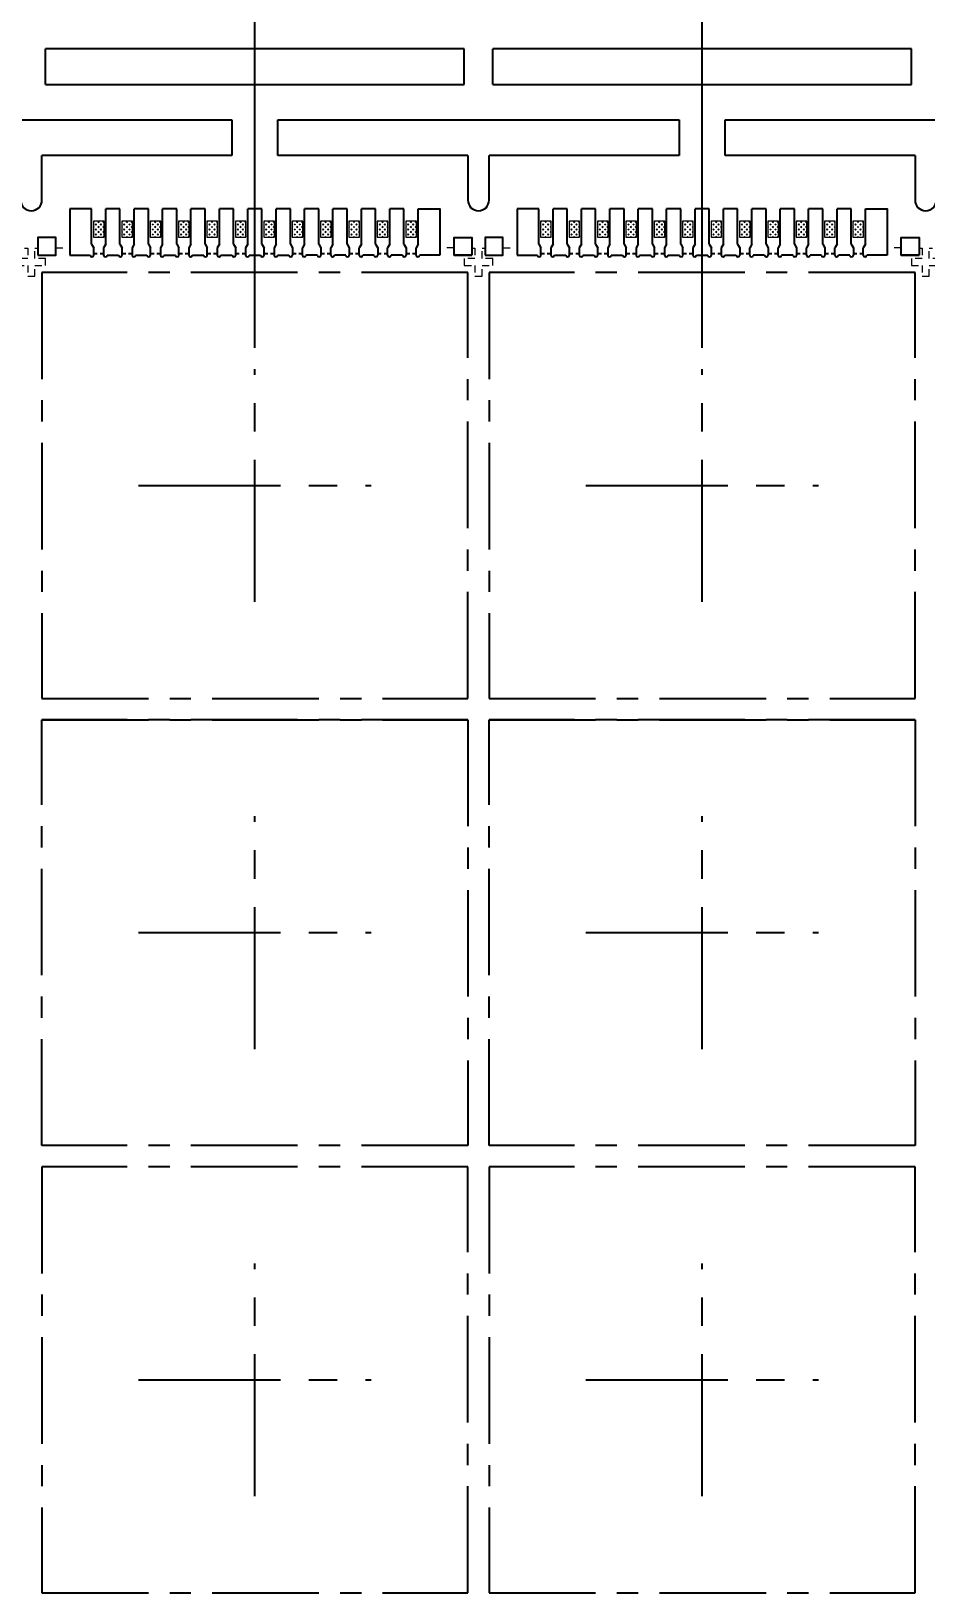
# Model space of a CAD drawing. Header units: inches. Extents: x 5 to 403, y 5 to 265.
# Drawn here: x 111.69 to 124.29, y 195.7 to 217.7 of the extents above; entities that cross this region are included whole.
import ezdxf

# ---------------------------------------------------------------- set-up
doc = ezdxf.new("R2010")
doc.units = ezdxf.units.IN
doc.header["$MEASUREMENT"] = 0
doc.linetypes.add('CENTER', pattern=[2, 1.25, -0.25, 0.25, -0.25])
doc.linetypes.add('HIDDEN', pattern=[0.375, 0.25, -0.125])
for name, color, linetype in [('1D（虚线、T-shape等)', 4, 'Continuous'), ('1（实线、SECTION图示等）', 7, 'Continuous'), ('CEN(中心线)', 1, 'CENTER'), ('DIM(尺寸标注）', 4, 'Continuous'), ('LFBOT（框架底面线、虚线）', 4, 'HIDDEN'), ('LFTOP（框架正面线、实线）', 7, 'Continuous'), ('PKG LINE（虚线）', 2, 'HIDDEN'), ('PLATING（电镀）', 3, 'Continuous')]:
    doc.layers.add(name, color=color, linetype=linetype)
doc.styles.add('SIMPLEX', font='SIMPLEX')
doc.styles.get("Standard").update_dxf_attribs({"font": ''})
doc.styles.get('Standard').set_extended_font_data('SimSun')
doc.dimstyles.get("Standard").update_dxf_attribs({"dimtxt": 0.18, "dimasz": 0.18, "dimexe": 0.18, "dimexo": 0.0625, "dimgap": 0.09, "dimtad": 0, "dimtih": 1, "dimtoh": 1, "dimdec": 4, "dimzin": 0, "dimdsep": 46, "dimtxsty": 'Standard', "dimcen": 0.09, "dimadec": 0, "dimazin": 0, "dimtfac": 1, "dimtdec": 4, "dimtofl": 0, "dimtmove": 0, "dimatfit": 3, "dimfxl": 0, "dimtolj": 1, "dimtzin": 0, "dimarcsym": 0})

# ---------------------------------------------------------------- blocks, each defined once
blk = doc.blocks.new('*D12')
at = {"layer": 'Defpoints', "color": 0}
for p in [(75.37, 227.93), (112.787, 220.436), (74.537, 210.048)]:
    blk.add_point(p, dxfattribs=at)
at = {"layer": 'DIM(尺寸标注）', "lineweight": 5}
for p, q in [((75.37, 227.67), (75.37, 227.93)), ((74.537, 227.41), (75.37, 227.67)), ((74.537, 210.118), (74.537, 227.41))]:
    blk.add_line(p, q, dxfattribs=at)
at = {"layer": 'DIM(尺寸标注）', "color": 1, "lineweight": 0, "insert": (75.37, 230.798), "char_height": 1.15, "attachment_point": 5, "rotation": 90, "style": 'SIMPLEX'}
blk.add_mtext('38.250', dxfattribs=at)

msp = doc.modelspace()

# ---------------------------------------------------------------- hatches: boundary and pattern name
at = {"layer": 'PLATING（电镀）', "linetype": 'ByBlock', "lineweight": 5}
h = msp.add_hatch(dxfattribs=at)
h.set_pattern_fill('CROSS', color=3, scale=0.05)
h.set_pattern_definition([(315, (-112.23546, 438.253304), (-0.035355339, -0.035355339), [0.025, -0.025]), (225, (-112.217783, 438.253304), (-0.035355339, 0.035355339), [0.025, -0.025])])
h.paths.add_polyline_path([(112.56232, 214.79804), (112.56232, 215.02304), (112.71232, 215.02304), (112.71232, 214.79804)])
h = msp.add_hatch(dxfattribs=at)
h.set_pattern_fill('CROSS', color=3, scale=0.05)
h.set_pattern_definition([(315, (-111.83546, 438.253304), (-0.035355339, -0.035355339), [0.025, -0.025]), (225, (-111.817783, 438.253304), (-0.035355339, 0.035355339), [0.025, -0.025])])
h.paths.add_polyline_path([(112.96232, 214.79804), (112.96232, 215.02304), (113.11232, 215.02304), (113.11232, 214.79804)])
h = msp.add_hatch(dxfattribs=at)
h.set_pattern_fill('CROSS', color=3, scale=0.05)
h.set_pattern_definition([(315, (-111.43546, 438.253304), (-0.035355339, -0.035355339), [0.025, -0.025]), (225, (-111.417783, 438.253304), (-0.035355339, 0.035355339), [0.025, -0.025])])
h.paths.add_polyline_path([(113.36232, 214.79804), (113.36232, 215.02304), (113.51232, 215.02304), (113.51232, 214.79804)])
h = msp.add_hatch(dxfattribs=at)
h.set_pattern_fill('CROSS', color=3, scale=0.05)
h.set_pattern_definition([(315, (-111.03546, 438.253304), (-0.035355339, -0.035355339), [0.025, -0.025]), (225, (-111.017783, 438.253304), (-0.035355339, 0.035355339), [0.025, -0.025])])
h.paths.add_polyline_path([(113.76232, 214.79804), (113.76232, 215.02304), (113.91232, 215.02304), (113.91232, 214.79804)])
h = msp.add_hatch(dxfattribs=at)
h.set_pattern_fill('CROSS', color=3, scale=0.05)
h.set_pattern_definition([(315, (-110.63546, 438.253304), (-0.035355339, -0.035355339), [0.025, -0.025]), (225, (-110.617783, 438.253304), (-0.035355339, 0.035355339), [0.025, -0.025])])
h.paths.add_polyline_path([(114.16232, 214.79804), (114.16232, 215.02304), (114.31232, 215.02304), (114.31232, 214.79804)])
h = msp.add_hatch(dxfattribs=at)
h.set_pattern_fill('CROSS', color=3, scale=0.05)
h.set_pattern_definition([(315, (-110.23546, 438.253304), (-0.035355339, -0.035355339), [0.025, -0.025]), (225, (-110.217783, 438.253304), (-0.035355339, 0.035355339), [0.025, -0.025])])
h.paths.add_polyline_path([(114.56232, 214.79804), (114.56232, 215.02304), (114.71232, 215.02304), (114.71232, 214.79804)])
h = msp.add_hatch(dxfattribs=at)
h.set_pattern_fill('CROSS', color=3, scale=0.05)
h.set_pattern_definition([(315, (-109.83546, 438.253304), (-0.035355339, -0.035355339), [0.025, -0.025]), (225, (-109.817783, 438.253304), (-0.035355339, 0.035355339), [0.025, -0.025])])
h.paths.add_polyline_path([(114.96232, 214.79804), (114.96232, 215.02304), (115.11232, 215.02304), (115.11232, 214.79804)])
h = msp.add_hatch(dxfattribs=at)
h.set_pattern_fill('CROSS', color=3, scale=0.05)
h.set_pattern_definition([(315, (-109.43546, 438.253304), (-0.035355339, -0.035355339), [0.025, -0.025]), (225, (-109.417783, 438.253304), (-0.035355339, 0.035355339), [0.025, -0.025])])
h.paths.add_polyline_path([(115.36232, 214.79804), (115.36232, 215.02304), (115.51232, 215.02304), (115.51232, 214.79804)])
h = msp.add_hatch(dxfattribs=at)
h.set_pattern_fill('CROSS', color=3, scale=0.05)
h.set_pattern_definition([(315, (-109.03546, 438.253304), (-0.035355339, -0.035355339), [0.025, -0.025]), (225, (-109.017783, 438.253304), (-0.035355339, 0.035355339), [0.025, -0.025])])
h.paths.add_polyline_path([(115.76232, 214.79804), (115.76232, 215.02304), (115.91232, 215.02304), (115.91232, 214.79804)])
h = msp.add_hatch(dxfattribs=at)
h.set_pattern_fill('CROSS', color=3, scale=0.05)
h.set_pattern_definition([(315, (-108.63546, 438.253304), (-0.035355339, -0.035355339), [0.025, -0.025]), (225, (-108.617783, 438.253304), (-0.035355339, 0.035355339), [0.025, -0.025])])
h.paths.add_polyline_path([(116.16232, 214.79804), (116.16232, 215.02304), (116.31232, 215.02304), (116.31232, 214.79804)])
h = msp.add_hatch(dxfattribs=at)
h.set_pattern_fill('CROSS', color=3, scale=0.05)
h.set_pattern_definition([(315, (-108.23546, 438.253304), (-0.035355339, -0.035355339), [0.025, -0.025]), (225, (-108.217783, 438.253304), (-0.035355339, 0.035355339), [0.025, -0.025])])
h.paths.add_polyline_path([(116.56232, 214.79804), (116.56232, 215.02304), (116.71232, 215.02304), (116.71232, 214.79804)])
h = msp.add_hatch(dxfattribs=at)
h.set_pattern_fill('CROSS', color=3, scale=0.05)
h.set_pattern_definition([(315, (-107.83546, 438.253304), (-0.035355339, -0.035355339), [0.025, -0.025]), (225, (-107.817783, 438.253304), (-0.035355339, 0.035355339), [0.025, -0.025])])
h.paths.add_polyline_path([(116.96232, 214.79804), (116.96232, 215.02304), (117.11232, 215.02304), (117.11232, 214.79804)])
h = msp.add_hatch(dxfattribs=at)
h.set_pattern_fill('CROSS', color=3, scale=0.05)
h.set_pattern_definition([(315, (-105.93546, 438.253304), (-0.035355339, -0.035355339), [0.025, -0.025]), (225, (-105.917783, 438.253304), (-0.035355339, 0.035355339), [0.025, -0.025])])
h.paths.add_polyline_path([(118.86232, 214.79804), (118.86232, 215.02304), (119.01232, 215.02304), (119.01232, 214.79804)])
h = msp.add_hatch(dxfattribs=at)
h.set_pattern_fill('CROSS', color=3, scale=0.05)
h.set_pattern_definition([(315, (-105.53546, 438.253304), (-0.035355339, -0.035355339), [0.025, -0.025]), (225, (-105.517783, 438.253304), (-0.035355339, 0.035355339), [0.025, -0.025])])
h.paths.add_polyline_path([(119.26232, 214.79804), (119.26232, 215.02304), (119.41232, 215.02304), (119.41232, 214.79804)])
h = msp.add_hatch(dxfattribs=at)
h.set_pattern_fill('CROSS', color=3, scale=0.05)
h.set_pattern_definition([(315, (-105.13546, 438.253304), (-0.035355339, -0.035355339), [0.025, -0.025]), (225, (-105.117783, 438.253304), (-0.035355339, 0.035355339), [0.025, -0.025])])
h.paths.add_polyline_path([(119.66232, 214.79804), (119.66232, 215.02304), (119.81232, 215.02304), (119.81232, 214.79804)])
h = msp.add_hatch(dxfattribs=at)
h.set_pattern_fill('CROSS', color=3, scale=0.05)
h.set_pattern_definition([(315, (-104.73546, 438.253304), (-0.035355339, -0.035355339), [0.025, -0.025]), (225, (-104.717783, 438.253304), (-0.035355339, 0.035355339), [0.025, -0.025])])
h.paths.add_polyline_path([(120.06232, 214.79804), (120.06232, 215.02304), (120.21232, 215.02304), (120.21232, 214.79804)])
h = msp.add_hatch(dxfattribs=at)
h.set_pattern_fill('CROSS', color=3, scale=0.05)
h.set_pattern_definition([(315, (-104.33546, 438.253304), (-0.035355339, -0.035355339), [0.025, -0.025]), (225, (-104.317783, 438.253304), (-0.035355339, 0.035355339), [0.025, -0.025])])
h.paths.add_polyline_path([(120.46232, 214.79804), (120.46232, 215.02304), (120.61232, 215.02304), (120.61232, 214.79804)])
h = msp.add_hatch(dxfattribs=at)
h.set_pattern_fill('CROSS', color=3, scale=0.05)
h.set_pattern_definition([(315, (-103.93546, 438.253304), (-0.035355339, -0.035355339), [0.025, -0.025]), (225, (-103.917783, 438.253304), (-0.035355339, 0.035355339), [0.025, -0.025])])
h.paths.add_polyline_path([(120.86232, 214.79804), (120.86232, 215.02304), (121.01232, 215.02304), (121.01232, 214.79804)])
h = msp.add_hatch(dxfattribs=at)
h.set_pattern_fill('CROSS', color=3, scale=0.05)
h.set_pattern_definition([(315, (-103.53546, 438.253304), (-0.035355339, -0.035355339), [0.025, -0.025]), (225, (-103.517783, 438.253304), (-0.035355339, 0.035355339), [0.025, -0.025])])
h.paths.add_polyline_path([(121.26232, 214.79804), (121.26232, 215.02304), (121.41232, 215.02304), (121.41232, 214.79804)])
h = msp.add_hatch(dxfattribs=at)
h.set_pattern_fill('CROSS', color=3, scale=0.05)
h.set_pattern_definition([(315, (-103.13546, 438.253304), (-0.035355339, -0.035355339), [0.025, -0.025]), (225, (-103.117783, 438.253304), (-0.035355339, 0.035355339), [0.025, -0.025])])
h.paths.add_polyline_path([(121.66232, 214.79804), (121.66232, 215.02304), (121.81232, 215.02304), (121.81232, 214.79804)])
h = msp.add_hatch(dxfattribs=at)
h.set_pattern_fill('CROSS', color=3, scale=0.05)
h.set_pattern_definition([(315, (-102.73546, 438.253304), (-0.035355339, -0.035355339), [0.025, -0.025]), (225, (-102.717783, 438.253304), (-0.035355339, 0.035355339), [0.025, -0.025])])
h.paths.add_polyline_path([(122.06232, 214.79804), (122.06232, 215.02304), (122.21232, 215.02304), (122.21232, 214.79804)])
h = msp.add_hatch(dxfattribs=at)
h.set_pattern_fill('CROSS', color=3, scale=0.05)
h.set_pattern_definition([(315, (-102.33546, 438.253304), (-0.035355339, -0.035355339), [0.025, -0.025]), (225, (-102.317783, 438.253304), (-0.035355339, 0.035355339), [0.025, -0.025])])
h.paths.add_polyline_path([(122.46232, 214.79804), (122.46232, 215.02304), (122.61232, 215.02304), (122.61232, 214.79804)])
h = msp.add_hatch(dxfattribs=at)
h.set_pattern_fill('CROSS', color=3, scale=0.05)
h.set_pattern_definition([(315, (-101.93546, 438.253304), (-0.035355339, -0.035355339), [0.025, -0.025]), (225, (-101.917783, 438.253304), (-0.035355339, 0.035355339), [0.025, -0.025])])
h.paths.add_polyline_path([(122.86232, 214.79804), (122.86232, 215.02304), (123.01232, 215.02304), (123.01232, 214.79804)])
h = msp.add_hatch(dxfattribs=at)
h.set_pattern_fill('CROSS', color=3, scale=0.05)
h.set_pattern_definition([(315, (-101.53546, 438.253304), (-0.035355339, -0.035355339), [0.025, -0.025]), (225, (-101.517783, 438.253304), (-0.035355339, 0.035355339), [0.025, -0.025])])
h.paths.add_polyline_path([(123.26232, 214.79804), (123.26232, 215.02304), (123.41232, 215.02304), (123.41232, 214.79804)])

# ---------------------------------------------------------------- linework, layer by layer
at = {"layer": '1D（虚线、T-shape等)', "linetype": 'HIDDEN', "lineweight": 0, "ltscale": 0.25}
for p, q in [((112.03232, 214.64804, 0.1444), (112.23232, 214.64804, 0.1444)), ((117.64232, 214.64804, 0.1444), (117.44232, 214.64804, 0.1444)), ((118.33232, 214.64804, 0.1444), (118.53232, 214.64804, 0.1444)), ((123.94232, 214.64804, 0.1444), (123.74232, 214.64804, 0.1444))]:
    msp.add_line(p, q, dxfattribs=at)
at = {"layer": '1D（虚线、T-shape等)', "linetype": 'HIDDEN', "lineweight": 0, "ltscale": 0.25, "elevation": 0.1444}
for points in [[(111.59232, 214.64304), (111.63732, 214.64304), (111.63732, 214.49804), (111.48732, 214.49804), (111.48732, 214.39804), (111.63732, 214.39804), (111.63732, 214.24804), (111.73732, 214.24804), (111.73732, 214.39804), (111.88732, 214.39804), (111.88732, 214.49804), (111.73732, 214.49804), (111.73732, 214.64304), (111.78232, 214.64304)], [(117.89232, 214.64304), (117.93732, 214.64304), (117.93732, 214.49804), (117.78732, 214.49804), (117.78732, 214.39804), (117.93732, 214.39804), (117.93732, 214.24804), (118.03732, 214.24804), (118.03732, 214.39804), (118.18732, 214.39804), (118.18732, 214.49804), (118.03732, 214.49804), (118.03732, 214.64304), (118.08232, 214.64304)], [(124.19232, 214.64304), (124.23732, 214.64304), (124.23732, 214.49804), (124.08732, 214.49804), (124.08732, 214.39804), (124.23732, 214.39804), (124.23732, 214.24804), (124.33732, 214.24804), (124.33732, 214.39804), (124.48732, 214.39804), (124.48732, 214.49804), (124.33732, 214.49804), (124.33732, 214.64304), (124.38232, 214.64304)]]:
    msp.add_lwpolyline(points, dxfattribs=at)
at = {"layer": '1（实线、SECTION图示等）'}
for p, q in [((117.78732, 217.44804, 0.1444), (111.88732, 217.44804, 0.1444)), ((111.88732, 216.94804, 0.1444), (111.88732, 217.44804, 0.1444)), ((117.78732, 216.94804, 0.1444), (117.78732, 217.44804, 0.1444)), ((124.08732, 217.44804, 0.1444), (118.18732, 217.44804, 0.1444)), ((118.18732, 216.94804, 0.1444), (118.18732, 217.44804, 0.1444)), ((124.08732, 216.94804, 0.1444), (124.08732, 217.44804, 0.1444)), ((111.88732, 216.94804, 0.1444), (117.78732, 216.94804, 0.1444)), ((118.18732, 216.94804, 0.1444), (124.08732, 216.94804, 0.1444))]:
    msp.add_line(p, q, dxfattribs=at)
at = {"layer": '1（实线、SECTION图示等）', "ltscale": 10}
for p, q in [((108.86232, 216.44804, 0.1444), (114.51232, 216.44804, 0.1444)), ((114.51232, 216.44804, 0.1444), (114.51232, 215.94804, 0.1444)), ((115.16232, 215.94804, 0.1444), (115.16232, 216.44804, 0.1444)), ((115.16232, 216.44804, 0.1444), (120.81232, 216.44804, 0.1444)), ((120.81232, 216.44804, 0.1444), (120.81232, 215.94804, 0.1444)), ((121.46232, 215.94804, 0.1444), (121.46232, 216.44804, 0.1444)), ((121.46232, 216.44804, 0.1444), (127.11232, 216.44804, 0.1444)), ((114.51232, 215.94804, 0.1444), (111.83732, 215.94804, 0.1444)), ((111.83732, 215.31804, 0.1444), (111.83732, 215.94804, 0.1444)), ((117.83732, 215.94804, 0.1444), (115.16232, 215.94804, 0.1444)), ((117.83732, 215.94804, 0.1444), (117.83732, 215.31804, 0.1444)), ((120.81232, 215.94804, 0.1444), (118.13732, 215.94804, 0.1444)), ((118.13732, 215.31804, 0.1444), (118.13732, 215.94804, 0.1444)), ((124.13732, 215.94804, 0.1444), (121.46232, 215.94804, 0.1444)), ((124.13732, 215.94804, 0.1444), (124.13732, 215.31804, 0.1444))]:
    msp.add_line(p, q, dxfattribs=at)
for centre in [(111.68732, 215.31804, 0.1444), (117.98732, 215.31804, 0.1444), (124.28732, 215.31804, 0.1444)]:
    msp.add_arc(centre, 0.15, 180, 0, dxfattribs=at)
at = {"layer": 'CEN(中心线)', "linetype": 'CENTER', "ltscale": 1.6}
for p, q in [((114.83732, 209.65807, 0.1444), (114.83732, 212.938, 0.1444)), ((121.13732, 209.65807, 0.1444), (121.13732, 212.938, 0.1444)), ((113.19736, 211.29804, 0.1444), (116.47729, 211.29804, 0.1444)), ((119.49736, 211.29804, 0.1444), (122.77729, 211.29804, 0.1444)), ((114.83732, 203.35807, 0.1444), (114.83732, 206.638, 0.1444)), ((121.13732, 203.35807, 0.1444), (121.13732, 206.638, 0.1444)), ((113.19736, 204.99804, 0.1444), (116.47729, 204.99804, 0.1444)), ((119.49736, 204.99804, 0.1444), (122.77729, 204.99804, 0.1444)), ((114.83732, 197.05807, 0.1444), (114.83732, 200.338, 0.1444)), ((121.13732, 197.05807, 0.1444), (121.13732, 200.338, 0.1444)), ((113.19736, 198.69804, 0.1444), (116.47729, 198.69804, 0.1444)), ((119.49736, 198.69804, 0.1444), (122.77729, 198.69804, 0.1444))]:
    msp.add_line(p, q, dxfattribs=at)
at = {"layer": 'DIM(尺寸标注）'}
for p, q in [((114.83732, 213.238, 0.1444), (114.83732, 227.86545, 0.1444)), ((121.13732, 213.238, 0.1444), (121.13732, 227.86545, 0.1444))]:
    msp.add_line(p, q, dxfattribs=at)
at = {"layer": 'LFBOT（框架底面线、虚线）', "linetype": 'HIDDEN', "ltscale": 0.2, "elevation": 0.1444}
for points in [[(112.56732, 214.56804), (112.61832, 214.56804)], [(112.65632, 214.56804), (112.70732, 214.56804)], [(112.96732, 214.56804), (113.01832, 214.56804)], [(113.05632, 214.56804), (113.10732, 214.56804)], [(113.36732, 214.56804), (113.41832, 214.56804)], [(113.45632, 214.56804), (113.50732, 214.56804)], [(113.76732, 214.56804), (113.81832, 214.56804)], [(113.85632, 214.56804), (113.90732, 214.56804)], [(114.16732, 214.56804), (114.21832, 214.56804)], [(114.25632, 214.56804), (114.30732, 214.56804)], [(114.56732, 214.56804), (114.61832, 214.56804)], [(114.65632, 214.56804), (114.70732, 214.56804)], [(114.96732, 214.56804), (115.01832, 214.56804)], [(115.05632, 214.56804), (115.10732, 214.56804)], [(115.36732, 214.56804), (115.41832, 214.56804)], [(115.45632, 214.56804), (115.50732, 214.56804)], [(115.76732, 214.56804), (115.81832, 214.56804)], [(115.85632, 214.56804), (115.90732, 214.56804)], [(116.16732, 214.56804), (116.21832, 214.56804)], [(116.25632, 214.56804), (116.30732, 214.56804)], [(116.56732, 214.56804), (116.61832, 214.56804)], [(116.65632, 214.56804), (116.70732, 214.56804)], [(116.96732, 214.56804), (117.01832, 214.56804)], [(117.05632, 214.56804), (117.10732, 214.56804)], [(118.86732, 214.56804), (118.91832, 214.56804)], [(118.95632, 214.56804), (119.00732, 214.56804)], [(119.26732, 214.56804), (119.31832, 214.56804)], [(119.35632, 214.56804), (119.40732, 214.56804)], [(119.66732, 214.56804), (119.71832, 214.56804)], [(119.75632, 214.56804), (119.80732, 214.56804)], [(120.06732, 214.56804), (120.11832, 214.56804)], [(120.15632, 214.56804), (120.20732, 214.56804)], [(120.46732, 214.56804), (120.51832, 214.56804)], [(120.55632, 214.56804), (120.60732, 214.56804)], [(120.86732, 214.56804), (120.91832, 214.56804)], [(120.95632, 214.56804), (121.00732, 214.56804)], [(121.26732, 214.56804), (121.31832, 214.56804)], [(121.35632, 214.56804), (121.40732, 214.56804)], [(121.66732, 214.56804), (121.71832, 214.56804)], [(121.75632, 214.56804), (121.80732, 214.56804)], [(122.06732, 214.56804), (122.11832, 214.56804)], [(122.15632, 214.56804), (122.20732, 214.56804)], [(122.46732, 214.56804), (122.51832, 214.56804)], [(122.55632, 214.56804), (122.60732, 214.56804)], [(122.86732, 214.56804), (122.91832, 214.56804)], [(122.95632, 214.56804), (123.00732, 214.56804)], [(123.26732, 214.56804), (123.31832, 214.56804)], [(123.35632, 214.56804), (123.40732, 214.56804)]]:
    msp.add_lwpolyline(points, dxfattribs=at)
at = {"layer": 'LFTOP（框架正面线、实线）', "color": 7}
for p, q in [((112.23732, 215.19804, 0.1444), (112.23232, 215.19804, 0.1444)), ((112.23232, 215.19804, 0.1444), (112.23232, 214.89804, 0.1444)), ((112.53732, 215.19804, 0.1444), (112.23732, 215.19804, 0.1444)), ((112.53732, 214.69804, 0.1444), (112.53732, 215.19804, 0.1444)), ((112.73732, 214.69804, 0.1444), (112.73732, 215.19804, 0.1444)), ((112.93732, 214.69804, 0.1444), (112.93732, 215.19804, 0.1444)), ((113.13732, 214.69804, 0.1444), (113.13732, 215.19804, 0.1444)), ((113.33732, 214.69804, 0.1444), (113.33732, 215.19804, 0.1444)), ((113.53732, 214.69804, 0.1444), (113.53732, 215.19804, 0.1444)), ((113.73732, 214.69804, 0.1444), (113.73732, 215.19804, 0.1444)), ((113.93732, 214.69804, 0.1444), (113.93732, 215.19804, 0.1444)), ((114.13732, 214.69804, 0.1444), (114.13732, 215.19804, 0.1444)), ((114.33732, 214.69804, 0.1444), (114.33732, 215.19804, 0.1444)), ((114.53732, 214.69804, 0.1444), (114.53732, 215.19804, 0.1444)), ((114.73732, 214.69804, 0.1444), (114.73732, 215.19804, 0.1444)), ((114.93732, 214.69804, 0.1444), (114.93732, 215.19804, 0.1444)), ((115.13732, 214.69804, 0.1444), (115.13732, 215.19804, 0.1444)), ((115.33732, 214.69804, 0.1444), (115.33732, 215.19804, 0.1444)), ((115.53732, 214.69804, 0.1444), (115.53732, 215.19804, 0.1444)), ((115.73732, 214.69804, 0.1444), (115.73732, 215.19804, 0.1444)), ((115.93732, 214.69804, 0.1444), (115.93732, 215.19804, 0.1444)), ((116.13732, 214.69804, 0.1444), (116.13732, 215.19804, 0.1444)), ((116.33732, 214.69804, 0.1444), (116.33732, 215.19804, 0.1444)), ((116.53732, 214.69804, 0.1444), (116.53732, 215.19804, 0.1444)), ((116.73732, 214.69804, 0.1444), (116.73732, 215.19804, 0.1444)), ((116.93732, 214.69804, 0.1444), (116.93732, 215.19804, 0.1444)), ((117.13732, 214.69804, 0.1444), (117.13732, 215.19804, 0.1444)), ((118.53732, 215.19804, 0.1444), (118.53232, 215.19804, 0.1444)), ((118.53232, 215.19804, 0.1444), (118.53232, 214.89804, 0.1444)), ((118.83732, 215.19804, 0.1444), (118.53732, 215.19804, 0.1444)), ((118.83732, 214.69804, 0.1444), (118.83732, 215.19804, 0.1444)), ((119.03732, 214.69804, 0.1444), (119.03732, 215.19804, 0.1444)), ((119.23732, 214.69804, 0.1444), (119.23732, 215.19804, 0.1444)), ((119.43732, 214.69804, 0.1444), (119.43732, 215.19804, 0.1444)), ((119.63732, 214.69804, 0.1444), (119.63732, 215.19804, 0.1444)), ((119.83732, 214.69804, 0.1444), (119.83732, 215.19804, 0.1444)), ((120.03732, 214.69804, 0.1444), (120.03732, 215.19804, 0.1444)), ((120.23732, 214.69804, 0.1444), (120.23732, 215.19804, 0.1444)), ((120.43732, 214.69804, 0.1444), (120.43732, 215.19804, 0.1444)), ((120.63732, 214.69804, 0.1444), (120.63732, 215.19804, 0.1444)), ((120.83732, 214.69804, 0.1444), (120.83732, 215.19804, 0.1444)), ((121.03732, 214.69804, 0.1444), (121.03732, 215.19804, 0.1444)), ((121.23732, 214.69804, 0.1444), (121.23732, 215.19804, 0.1444)), ((121.43732, 214.69804, 0.1444), (121.43732, 215.19804, 0.1444)), ((121.63732, 214.69804, 0.1444), (121.63732, 215.19804, 0.1444)), ((121.83732, 214.69804, 0.1444), (121.83732, 215.19804, 0.1444)), ((122.03732, 214.69804, 0.1444), (122.03732, 215.19804, 0.1444)), ((122.23732, 214.69804, 0.1444), (122.23732, 215.19804, 0.1444)), ((122.43732, 214.69804, 0.1444), (122.43732, 215.19804, 0.1444)), ((122.63732, 214.69804, 0.1444), (122.63732, 215.19804, 0.1444)), ((122.83732, 214.69804, 0.1444), (122.83732, 215.19804, 0.1444)), ((123.03732, 214.69804, 0.1444), (123.03732, 215.19804, 0.1444)), ((123.23732, 214.69804, 0.1444), (123.23732, 215.19804, 0.1444)), ((123.43732, 214.69804, 0.1444), (123.43732, 215.19804, 0.1444)), ((112.23232, 214.89804, 0.1444), (112.23232, 214.54304, 0.1444)), ((118.53232, 214.89804, 0.1444), (118.53232, 214.54304, 0.1444)), ((112.23232, 214.54304, 0.1444), (112.51732, 214.54304, 0.1444)), ((112.53732, 214.69804, 0.1444), (112.56732, 214.64804, 0.1444)), ((112.56732, 214.54304, 0.1444), (112.56732, 214.64804, 0.1444)), ((112.73732, 214.69804, 0.1444), (112.70732, 214.64804, 0.1444)), ((112.70732, 214.64804, 0.1444), (112.70732, 214.54304, 0.1444)), ((112.75732, 214.54304, 0.1444), (112.91732, 214.54304, 0.1444)), ((112.93732, 214.69804, 0.1444), (112.96732, 214.64804, 0.1444)), ((112.96732, 214.54304, 0.1444), (112.96732, 214.64804, 0.1444)), ((113.13732, 214.69804, 0.1444), (113.10732, 214.64804, 0.1444)), ((113.10732, 214.64804, 0.1444), (113.10732, 214.54304, 0.1444)), ((113.15732, 214.54304, 0.1444), (113.31732, 214.54304, 0.1444)), ((113.33732, 214.69804, 0.1444), (113.36732, 214.64804, 0.1444)), ((113.36732, 214.54304, 0.1444), (113.36732, 214.64804, 0.1444)), ((113.53732, 214.69804, 0.1444), (113.50732, 214.64804, 0.1444)), ((113.50732, 214.64804, 0.1444), (113.50732, 214.54304, 0.1444)), ((113.55732, 214.54304, 0.1444), (113.71732, 214.54304, 0.1444)), ((113.73732, 214.69804, 0.1444), (113.76732, 214.64804, 0.1444)), ((113.76732, 214.54304, 0.1444), (113.76732, 214.64804, 0.1444)), ((113.93732, 214.69804, 0.1444), (113.90732, 214.64804, 0.1444)), ((113.90732, 214.64804, 0.1444), (113.90732, 214.54304, 0.1444)), ((113.95732, 214.54304, 0.1444), (114.11732, 214.54304, 0.1444)), ((114.13732, 214.69804, 0.1444), (114.16732, 214.64804, 0.1444)), ((114.16732, 214.54304, 0.1444), (114.16732, 214.64804, 0.1444)), ((114.33732, 214.69804, 0.1444), (114.30732, 214.64804, 0.1444)), ((114.30732, 214.64804, 0.1444), (114.30732, 214.54304, 0.1444)), ((114.35732, 214.54304, 0.1444), (114.51732, 214.54304, 0.1444)), ((114.53732, 214.69804, 0.1444), (114.56732, 214.64804, 0.1444)), ((114.56732, 214.54304, 0.1444), (114.56732, 214.64804, 0.1444)), ((114.73732, 214.69804, 0.1444), (114.70732, 214.64804, 0.1444)), ((114.70732, 214.64804, 0.1444), (114.70732, 214.54304, 0.1444)), ((114.75732, 214.54304, 0.1444), (114.91732, 214.54304, 0.1444)), ((114.93732, 214.69804, 0.1444), (114.96732, 214.64804, 0.1444)), ((114.96732, 214.54304, 0.1444), (114.96732, 214.64804, 0.1444)), ((115.13732, 214.69804, 0.1444), (115.10732, 214.64804, 0.1444)), ((115.10732, 214.64804, 0.1444), (115.10732, 214.54304, 0.1444)), ((115.15732, 214.54304, 0.1444), (115.31732, 214.54304, 0.1444)), ((115.33732, 214.69804, 0.1444), (115.36732, 214.64804, 0.1444)), ((115.36732, 214.64804, 0.1444), (115.36732, 214.54304, 0.1444)), ((115.53732, 214.69804, 0.1444), (115.50732, 214.64804, 0.1444)), ((115.50732, 214.54304, 0.1444), (115.50732, 214.64804, 0.1444)), ((115.71732, 214.54304, 0.1444), (115.55732, 214.54304, 0.1444)), ((115.73732, 214.69804, 0.1444), (115.76732, 214.64804, 0.1444)), ((115.76732, 214.64804, 0.1444), (115.76732, 214.54304, 0.1444)), ((115.93732, 214.69804, 0.1444), (115.90732, 214.64804, 0.1444)), ((115.90732, 214.54304, 0.1444), (115.90732, 214.64804, 0.1444)), ((116.11732, 214.54304, 0.1444), (115.95732, 214.54304, 0.1444)), ((116.13732, 214.69804, 0.1444), (116.16732, 214.64804, 0.1444)), ((116.16732, 214.64804, 0.1444), (116.16732, 214.54304, 0.1444)), ((116.33732, 214.69804, 0.1444), (116.30732, 214.64804, 0.1444)), ((116.30732, 214.54304, 0.1444), (116.30732, 214.64804, 0.1444)), ((116.51732, 214.54304, 0.1444), (116.35732, 214.54304, 0.1444)), ((116.53732, 214.69804, 0.1444), (116.56732, 214.64804, 0.1444)), ((116.56732, 214.64804, 0.1444), (116.56732, 214.54304, 0.1444)), ((116.73732, 214.69804, 0.1444), (116.70732, 214.64804, 0.1444)), ((116.70732, 214.54304, 0.1444), (116.70732, 214.64804, 0.1444)), ((116.91732, 214.54304, 0.1444), (116.75732, 214.54304, 0.1444)), ((116.93732, 214.69804, 0.1444), (116.96732, 214.64804, 0.1444)), ((116.96732, 214.64804, 0.1444), (116.96732, 214.54304, 0.1444)), ((117.13732, 214.69804, 0.1444), (117.10732, 214.64804, 0.1444)), ((117.10732, 214.54304, 0.1444), (117.10732, 214.64804, 0.1444)), ((117.44232, 214.54304, 0.1444), (117.15732, 214.54304, 0.1444)), ((117.64232, 214.54304, 0.1444), (117.89232, 214.54304, 0.1444)), ((118.53232, 214.54304, 0.1444), (118.81732, 214.54304, 0.1444)), ((118.83732, 214.69804, 0.1444), (118.86732, 214.64804, 0.1444)), ((118.86732, 214.54304, 0.1444), (118.86732, 214.64804, 0.1444)), ((119.03732, 214.69804, 0.1444), (119.00732, 214.64804, 0.1444)), ((119.00732, 214.64804, 0.1444), (119.00732, 214.54304, 0.1444)), ((119.05732, 214.54304, 0.1444), (119.21732, 214.54304, 0.1444)), ((119.23732, 214.69804, 0.1444), (119.26732, 214.64804, 0.1444)), ((119.26732, 214.54304, 0.1444), (119.26732, 214.64804, 0.1444)), ((119.43732, 214.69804, 0.1444), (119.40732, 214.64804, 0.1444)), ((119.40732, 214.64804, 0.1444), (119.40732, 214.54304, 0.1444)), ((119.45732, 214.54304, 0.1444), (119.61732, 214.54304, 0.1444)), ((119.63732, 214.69804, 0.1444), (119.66732, 214.64804, 0.1444)), ((119.66732, 214.54304, 0.1444), (119.66732, 214.64804, 0.1444)), ((119.83732, 214.69804, 0.1444), (119.80732, 214.64804, 0.1444)), ((119.80732, 214.64804, 0.1444), (119.80732, 214.54304, 0.1444)), ((119.85732, 214.54304, 0.1444), (120.01732, 214.54304, 0.1444)), ((120.03732, 214.69804, 0.1444), (120.06732, 214.64804, 0.1444)), ((120.06732, 214.54304, 0.1444), (120.06732, 214.64804, 0.1444)), ((120.23732, 214.69804, 0.1444), (120.20732, 214.64804, 0.1444)), ((120.20732, 214.64804, 0.1444), (120.20732, 214.54304, 0.1444)), ((120.25732, 214.54304, 0.1444), (120.41732, 214.54304, 0.1444)), ((120.43732, 214.69804, 0.1444), (120.46732, 214.64804, 0.1444)), ((120.46732, 214.54304, 0.1444), (120.46732, 214.64804, 0.1444)), ((120.63732, 214.69804, 0.1444), (120.60732, 214.64804, 0.1444)), ((120.60732, 214.64804, 0.1444), (120.60732, 214.54304, 0.1444)), ((120.65732, 214.54304, 0.1444), (120.81732, 214.54304, 0.1444)), ((120.83732, 214.69804, 0.1444), (120.86732, 214.64804, 0.1444)), ((120.86732, 214.54304, 0.1444), (120.86732, 214.64804, 0.1444)), ((121.03732, 214.69804, 0.1444), (121.00732, 214.64804, 0.1444)), ((121.00732, 214.64804, 0.1444), (121.00732, 214.54304, 0.1444)), ((121.05732, 214.54304, 0.1444), (121.21732, 214.54304, 0.1444)), ((121.23732, 214.69804, 0.1444), (121.26732, 214.64804, 0.1444)), ((121.26732, 214.54304, 0.1444), (121.26732, 214.64804, 0.1444)), ((121.43732, 214.69804, 0.1444), (121.40732, 214.64804, 0.1444)), ((121.40732, 214.64804, 0.1444), (121.40732, 214.54304, 0.1444)), ((121.45732, 214.54304, 0.1444), (121.61732, 214.54304, 0.1444)), ((121.63732, 214.69804, 0.1444), (121.66732, 214.64804, 0.1444)), ((121.66732, 214.64804, 0.1444), (121.66732, 214.54304, 0.1444)), ((121.83732, 214.69804, 0.1444), (121.80732, 214.64804, 0.1444)), ((121.80732, 214.54304, 0.1444), (121.80732, 214.64804, 0.1444)), ((122.01732, 214.54304, 0.1444), (121.85732, 214.54304, 0.1444)), ((122.03732, 214.69804, 0.1444), (122.06732, 214.64804, 0.1444)), ((122.06732, 214.64804, 0.1444), (122.06732, 214.54304, 0.1444)), ((122.23732, 214.69804, 0.1444), (122.20732, 214.64804, 0.1444)), ((122.20732, 214.54304, 0.1444), (122.20732, 214.64804, 0.1444)), ((122.41732, 214.54304, 0.1444), (122.25732, 214.54304, 0.1444)), ((122.43732, 214.69804, 0.1444), (122.46732, 214.64804, 0.1444)), ((122.46732, 214.64804, 0.1444), (122.46732, 214.54304, 0.1444)), ((122.63732, 214.69804, 0.1444), (122.60732, 214.64804, 0.1444)), ((122.60732, 214.54304, 0.1444), (122.60732, 214.64804, 0.1444)), ((122.81732, 214.54304, 0.1444), (122.65732, 214.54304, 0.1444)), ((122.83732, 214.69804, 0.1444), (122.86732, 214.64804, 0.1444)), ((122.86732, 214.64804, 0.1444), (122.86732, 214.54304, 0.1444)), ((123.03732, 214.69804, 0.1444), (123.00732, 214.64804, 0.1444)), ((123.00732, 214.54304, 0.1444), (123.00732, 214.64804, 0.1444)), ((123.21732, 214.54304, 0.1444), (123.05732, 214.54304, 0.1444)), ((123.23732, 214.69804, 0.1444), (123.26732, 214.64804, 0.1444)), ((123.26732, 214.64804, 0.1444), (123.26732, 214.54304, 0.1444)), ((123.43732, 214.69804, 0.1444), (123.40732, 214.64804, 0.1444)), ((123.40732, 214.54304, 0.1444), (123.40732, 214.64804, 0.1444)), ((123.74232, 214.54304, 0.1444), (123.45732, 214.54304, 0.1444)), ((123.94232, 214.54304, 0.1444), (124.19232, 214.54304, 0.1444))]:
    msp.add_line(p, q, dxfattribs=at)
at = {"layer": 'LFTOP（框架正面线、实线）'}
for p, q in [((112.93732, 215.19804, 0.1444), (112.73732, 215.19804, 0.1444)), ((113.33732, 215.19804, 0.1444), (113.13732, 215.19804, 0.1444)), ((113.73732, 215.19804, 0.1444), (113.53732, 215.19804, 0.1444)), ((114.13732, 215.19804, 0.1444), (113.93732, 215.19804, 0.1444)), ((114.53732, 215.19804, 0.1444), (114.33732, 215.19804, 0.1444)), ((114.93732, 215.19804, 0.1444), (114.73732, 215.19804, 0.1444)), ((115.33732, 215.19804, 0.1444), (115.13732, 215.19804, 0.1444)), ((115.73732, 215.19804, 0.1444), (115.53732, 215.19804, 0.1444)), ((116.13732, 215.19804, 0.1444), (115.93732, 215.19804, 0.1444)), ((116.53732, 215.19804, 0.1444), (116.33732, 215.19804, 0.1444)), ((116.93732, 215.19804, 0.1444), (116.73732, 215.19804, 0.1444)), ((119.23732, 215.19804, 0.1444), (119.03732, 215.19804, 0.1444)), ((119.63732, 215.19804, 0.1444), (119.43732, 215.19804, 0.1444)), ((120.03732, 215.19804, 0.1444), (119.83732, 215.19804, 0.1444)), ((120.43732, 215.19804, 0.1444), (120.23732, 215.19804, 0.1444)), ((120.83732, 215.19804, 0.1444), (120.63732, 215.19804, 0.1444)), ((121.23732, 215.19804, 0.1444), (121.03732, 215.19804, 0.1444)), ((121.63732, 215.19804, 0.1444), (121.43732, 215.19804, 0.1444)), ((122.03732, 215.19804, 0.1444), (121.83732, 215.19804, 0.1444)), ((122.43732, 215.19804, 0.1444), (122.23732, 215.19804, 0.1444)), ((122.83732, 215.19804, 0.1444), (122.63732, 215.19804, 0.1444)), ((123.23732, 215.19804, 0.1444), (123.03732, 215.19804, 0.1444))]:
    msp.add_line(p, q, dxfattribs=at)
at = {"layer": 'LFTOP（框架正面线、实线）', "color": 7, "elevation": 0.1444}
for points in [[(117.13732, 215.19804), (117.44232, 215.19804), (117.44232, 214.54304)], [(123.43732, 215.19804), (123.74232, 215.19804), (123.74232, 214.54304)]]:
    msp.add_lwpolyline(points, dxfattribs=at)
for points in [[(111.78232, 214.54304), (112.03232, 214.54304), (112.03232, 214.79304), (111.78232, 214.79304)], [(117.89232, 214.54304), (117.64232, 214.54304), (117.64232, 214.79304), (117.89232, 214.79304)], [(118.08232, 214.54304), (118.33232, 214.54304), (118.33232, 214.79304), (118.08232, 214.79304)], [(124.19232, 214.54304), (123.94232, 214.54304), (123.94232, 214.79304), (124.19232, 214.79304)]]:
    msp.add_lwpolyline(points, close=True, dxfattribs=at)
at = {"layer": 'LFTOP（框架正面线、实线）', "color": 7}
for centre in [(112.54232, 214.54304, 0.1444), (112.73232, 214.54304, 0.1444), (112.94232, 214.54304, 0.1444), (113.13232, 214.54304, 0.1444), (113.34232, 214.54304, 0.1444), (113.53232, 214.54304, 0.1444), (113.74232, 214.54304, 0.1444), (113.93232, 214.54304, 0.1444), (114.14232, 214.54304, 0.1444), (114.33232, 214.54304, 0.1444), (114.54232, 214.54304, 0.1444), (114.73232, 214.54304, 0.1444), (114.94232, 214.54304, 0.1444), (115.13232, 214.54304, 0.1444), (115.34232, 214.54304, 0.1444), (115.53232, 214.54304, 0.1444), (115.74232, 214.54304, 0.1444), (115.93232, 214.54304, 0.1444), (116.14232, 214.54304, 0.1444), (116.33232, 214.54304, 0.1444), (116.54232, 214.54304, 0.1444), (116.73232, 214.54304, 0.1444), (116.94232, 214.54304, 0.1444), (117.13232, 214.54304, 0.1444), (118.84232, 214.54304, 0.1444), (119.03232, 214.54304, 0.1444), (119.24232, 214.54304, 0.1444), (119.43232, 214.54304, 0.1444), (119.64232, 214.54304, 0.1444), (119.83232, 214.54304, 0.1444), (120.04232, 214.54304, 0.1444), (120.23232, 214.54304, 0.1444), (120.44232, 214.54304, 0.1444), (120.63232, 214.54304, 0.1444), (120.84232, 214.54304, 0.1444), (121.03232, 214.54304, 0.1444), (121.24232, 214.54304, 0.1444), (121.43232, 214.54304, 0.1444), (121.64232, 214.54304, 0.1444), (121.83232, 214.54304, 0.1444), (122.04232, 214.54304, 0.1444), (122.23232, 214.54304, 0.1444), (122.44232, 214.54304, 0.1444), (122.63232, 214.54304, 0.1444), (122.84232, 214.54304, 0.1444), (123.03232, 214.54304, 0.1444), (123.24232, 214.54304, 0.1444), (123.43232, 214.54304, 0.1444)]:
    msp.add_arc(centre, 0.025, 180, 0, dxfattribs=at)
at = {"layer": 'PKG LINE（虚线）', "color": 2, "linetype": 'CENTER', "ltscale": 1.2, "elevation": 0.1444}
for points in [[(111.83732, 208.29804), (117.83732, 208.29804), (117.83732, 214.29804), (111.83732, 214.29804)], [(118.13732, 208.29804), (124.13732, 208.29804), (124.13732, 214.29804), (118.13732, 214.29804)], [(111.83732, 195.69804), (117.83732, 195.69804), (117.83732, 201.69804), (111.83732, 201.69804)], [(118.13732, 195.69804), (124.13732, 195.69804), (124.13732, 201.69804), (118.13732, 201.69804)]]:
    msp.add_lwpolyline(points, close=True, dxfattribs=at)
for points in [[(117.83732, 207.99804), (117.83732, 201.99804), (111.83732, 201.99804), (111.83732, 207.99804), (117.83732, 207.99804), (111.83732, 207.99804)], [(124.13732, 207.99804), (124.13732, 201.99804), (118.13732, 201.99804), (118.13732, 207.99804), (124.13732, 207.99804), (118.13732, 207.99804)]]:
    msp.add_lwpolyline(points, dxfattribs=at)
at = {"layer": 'PLATING（电镀）', "color": 3, "linetype": 'ByBlock', "lineweight": 5, "elevation": 0.1444}
for points in [[(112.56232, 214.79804), (112.71232, 214.79804), (112.71232, 215.02304), (112.56232, 215.02304)], [(112.96232, 214.79804), (113.11232, 214.79804), (113.11232, 215.02304), (112.96232, 215.02304)], [(113.36232, 214.79804), (113.51232, 214.79804), (113.51232, 215.02304), (113.36232, 215.02304)], [(113.76232, 214.79804), (113.91232, 214.79804), (113.91232, 215.02304), (113.76232, 215.02304)], [(114.16232, 214.79804), (114.31232, 214.79804), (114.31232, 215.02304), (114.16232, 215.02304)], [(114.56232, 214.79804), (114.71232, 214.79804), (114.71232, 215.02304), (114.56232, 215.02304)], [(114.96232, 214.79804), (115.11232, 214.79804), (115.11232, 215.02304), (114.96232, 215.02304)], [(115.36232, 214.79804), (115.51232, 214.79804), (115.51232, 215.02304), (115.36232, 215.02304)], [(115.76232, 214.79804), (115.91232, 214.79804), (115.91232, 215.02304), (115.76232, 215.02304)], [(116.16232, 214.79804), (116.31232, 214.79804), (116.31232, 215.02304), (116.16232, 215.02304)], [(116.56232, 214.79804), (116.71232, 214.79804), (116.71232, 215.02304), (116.56232, 215.02304)], [(116.96232, 214.79804), (117.11232, 214.79804), (117.11232, 215.02304), (116.96232, 215.02304)], [(118.86232, 214.79804), (119.01232, 214.79804), (119.01232, 215.02304), (118.86232, 215.02304)], [(119.26232, 214.79804), (119.41232, 214.79804), (119.41232, 215.02304), (119.26232, 215.02304)], [(119.66232, 214.79804), (119.81232, 214.79804), (119.81232, 215.02304), (119.66232, 215.02304)], [(120.06232, 214.79804), (120.21232, 214.79804), (120.21232, 215.02304), (120.06232, 215.02304)], [(120.46232, 214.79804), (120.61232, 214.79804), (120.61232, 215.02304), (120.46232, 215.02304)], [(120.86232, 214.79804), (121.01232, 214.79804), (121.01232, 215.02304), (120.86232, 215.02304)], [(121.26232, 214.79804), (121.41232, 214.79804), (121.41232, 215.02304), (121.26232, 215.02304)], [(121.66232, 214.79804), (121.81232, 214.79804), (121.81232, 215.02304), (121.66232, 215.02304)], [(122.06232, 214.79804), (122.21232, 214.79804), (122.21232, 215.02304), (122.06232, 215.02304)], [(122.46232, 214.79804), (122.61232, 214.79804), (122.61232, 215.02304), (122.46232, 215.02304)], [(122.86232, 214.79804), (123.01232, 214.79804), (123.01232, 215.02304), (122.86232, 215.02304)], [(123.26232, 214.79804), (123.41232, 214.79804), (123.41232, 215.02304), (123.26232, 215.02304)]]:
    msp.add_lwpolyline(points, close=True, dxfattribs=at)

# ---------------------------------------------------------------- dimensions: what is measured, and where the dimension line sits
at = {"layer": 'DIM(尺寸标注）', "color": 1, "lineweight": 0}
dim = msp.add_ordinate_dim(feature_location=(74.53732, 210.04804, 0.1444), offset=(0.83289, 17.88245), dtype=1, origin=(112.78732, 220.43604, 0.1444), dimstyle='Standard', override={"dimtxt": 1.15, "dimasz": 0.13, "dimexe": 0.07, "dimexo": 0.07, "dimgap": 0.02, "dimdec": 3, "dimzin": 1, "dimtxsty": 'SIMPLEX', "dimcen": 0.1, "dimclrd": 256, "dimclre": 256, "dimclrt": 1, "dimatfit": 0, "dimtolj": 0, "dimtzin": 8, "dimlwd": 65535, "dimlwe": 5}, dxfattribs=at)
dim.commit()
dim.dimension.update_dxf_attribs({"geometry": '*D12', "text_midpoint": (75.37022, 230.79811, 0.30684)})

doc.saveas('drawing.dxf')
